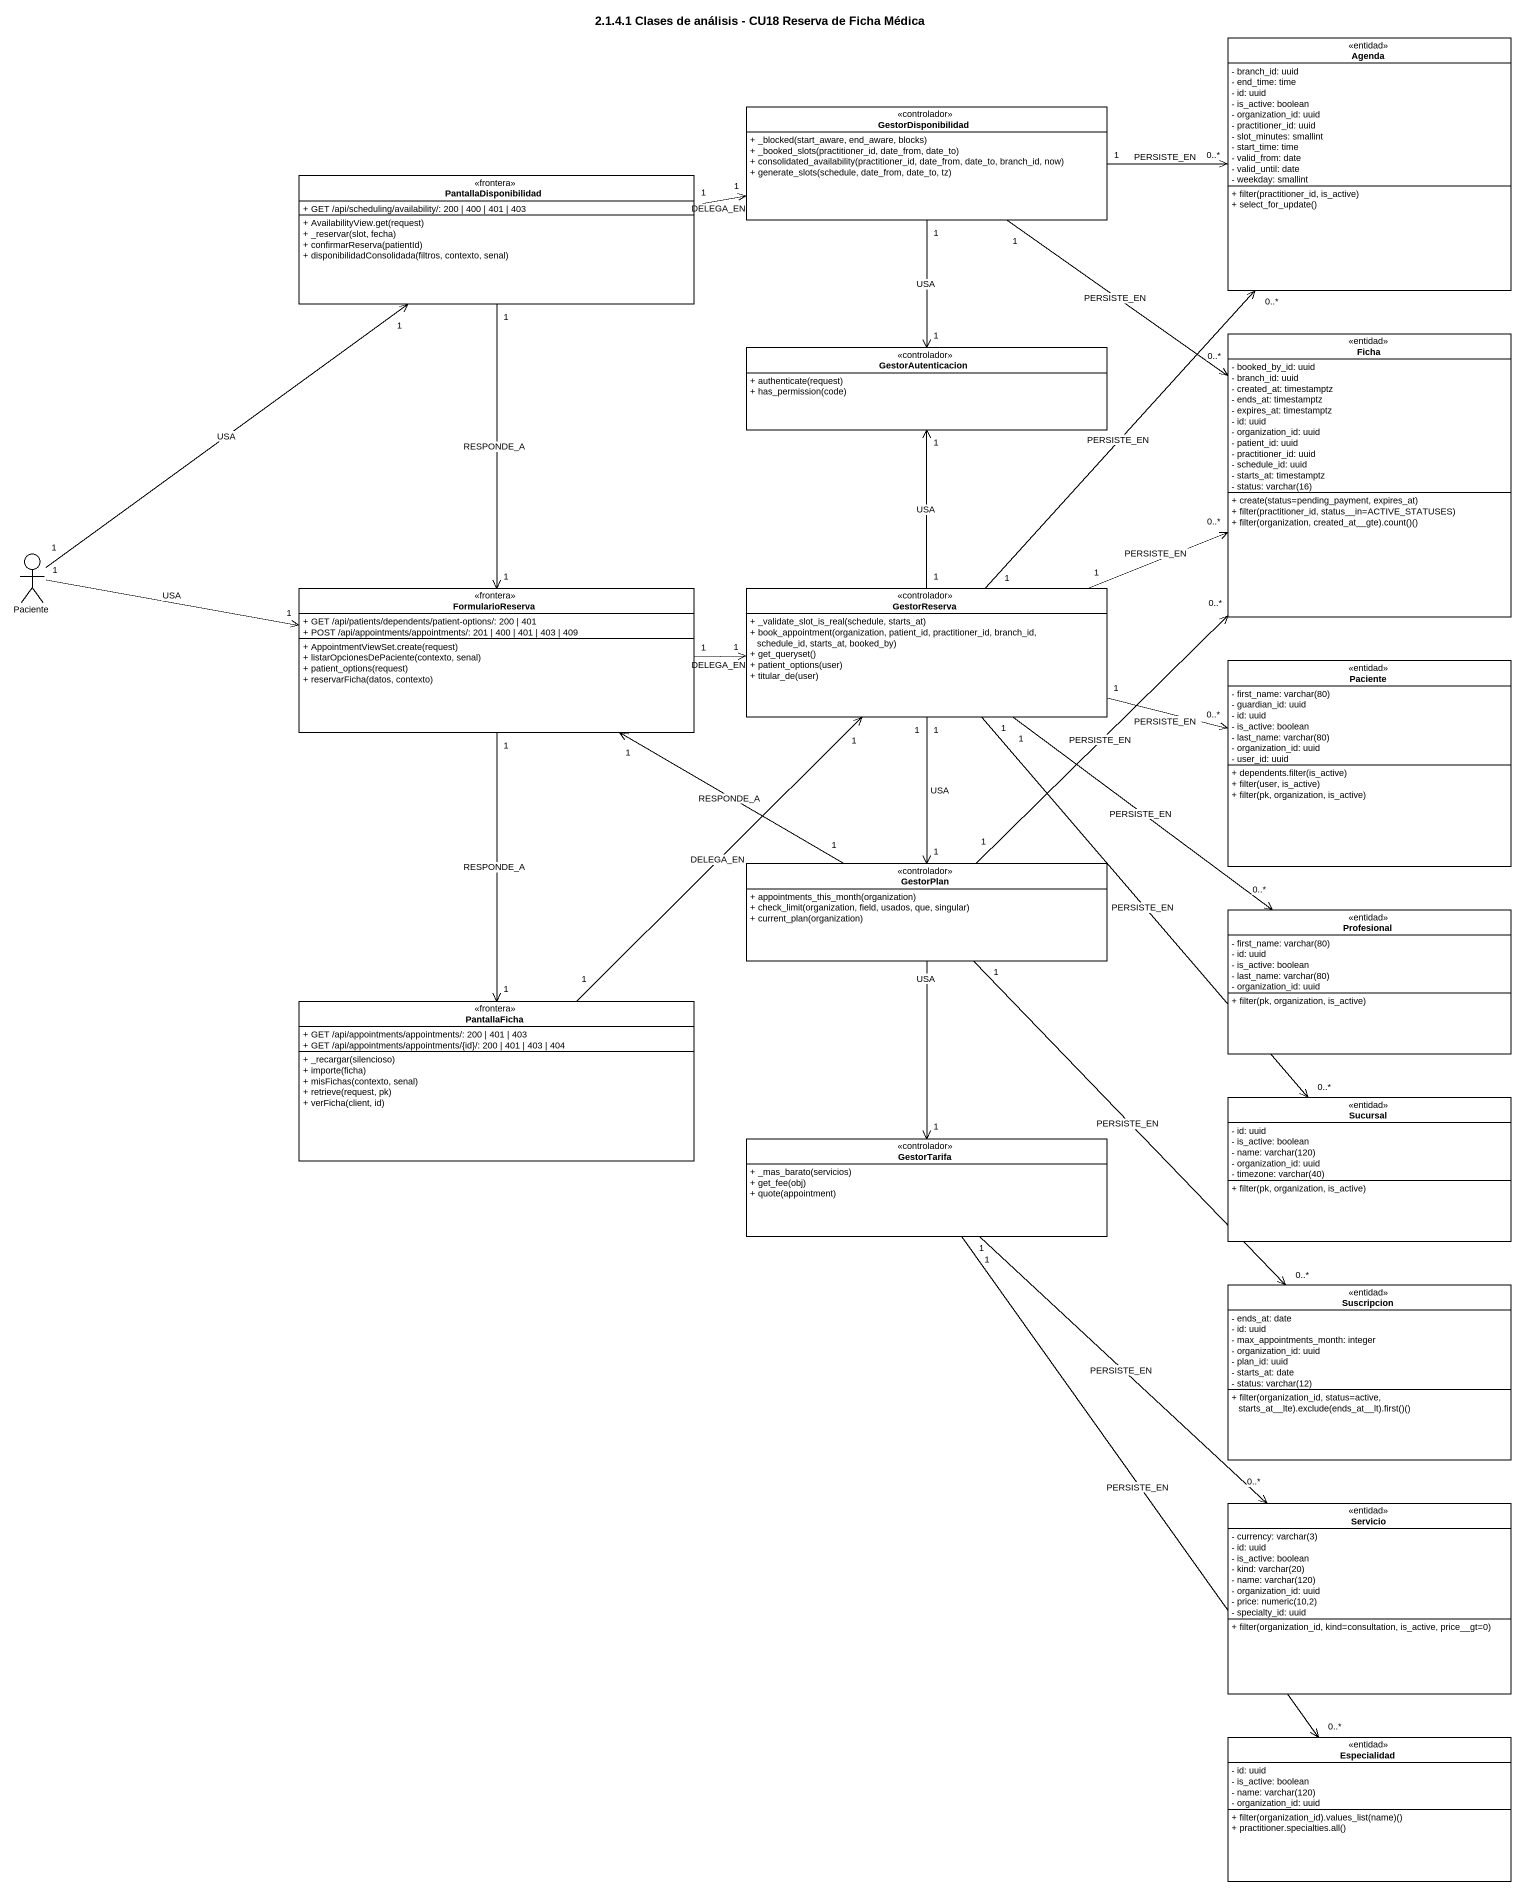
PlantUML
@startuml
title 2.1.4.1 Clases de análisis - CU18 Reserva de Ficha Médica
allowmixing
hide circle
hide empty members
skinparam classAttributeIconSize 0
class Agenda <<entidad>> {
  - branch_id: uuid
  - end_time: time
  - id: uuid
  - is_active: boolean
  - organization_id: uuid
  - practitioner_id: uuid
  - slot_minutes: smallint
  - start_time: time
  - valid_from: date
  - valid_until: date
  - weekday: smallint
  + filter(practitioner_id, is_active)
  + select_for_update()
}
class GestorDisponibilidad <<controlador>> {
  + _blocked(start_aware, end_aware, blocks)
  + _booked_slots(practitioner_id, date_from, date_to)
  + consolidated_availability(practitioner_id, date_from, date_to, branch_id, now)
  + generate_slots(schedule, date_from, date_to, tz)
}
class PantallaDisponibilidad <<frontera>> {
  + GET /api/scheduling/availability/: 200 | 400 | 401 | 403
  + AvailabilityView.get(request)
  + _reservar(slot, fecha)
  + confirmarReserva(patientId)
  + disponibilidadConsolidada(filtros, contexto, senal)
}
class Ficha <<entidad>> {
  - booked_by_id: uuid
  - branch_id: uuid
  - created_at: timestamptz
  - ends_at: timestamptz
  - expires_at: timestamptz
  - id: uuid
  - organization_id: uuid
  - patient_id: uuid
  - practitioner_id: uuid
  - schedule_id: uuid
  - starts_at: timestamptz
  {field} - status: varchar(16)
  + create(status=pending_payment, expires_at)
  + filter(practitioner_id, status__in=ACTIVE_STATUSES)
  + filter(organization, created_at__gte).count()()
}
class GestorAutenticacion <<controlador>> {
  + authenticate(request)
  + has_permission(code)
}
actor Paciente
class FormularioReserva <<frontera>> {
  + GET /api/patients/dependents/patient-options/: 200 | 401
  + POST /api/appointments/appointments/: 201 | 400 | 401 | 403 | 409
  + AppointmentViewSet.create(request)
  + listarOpcionesDePaciente(contexto, senal)
  + patient_options(request)
  + reservarFicha(datos, contexto)
}
class GestorReserva <<controlador>> {
  + _validate_slot_is_real(schedule, starts_at)
  + book_appointment(organization, patient_id, practitioner_id, branch_id, schedule_id, starts_at, booked_by)
  + get_queryset()
  + patient_options(user)
  + titular_de(user)
}
class "Paciente" as Paciente_2 <<entidad>> {
  {field} - first_name: varchar(80)
  - guardian_id: uuid
  - id: uuid
  - is_active: boolean
  {field} - last_name: varchar(80)
  - organization_id: uuid
  - user_id: uuid
  + dependents.filter(is_active)
  + filter(user, is_active)
  + filter(pk, organization, is_active)
}
class GestorPlan <<controlador>> {
  + appointments_this_month(organization)
  + check_limit(organization, field, usados, que, singular)
  + current_plan(organization)
}
class Profesional <<entidad>> {
  {field} - first_name: varchar(80)
  - id: uuid
  - is_active: boolean
  {field} - last_name: varchar(80)
  - organization_id: uuid
  + filter(pk, organization, is_active)
}
class PantallaFicha <<frontera>> {
  + GET /api/appointments/appointments/: 200 | 401 | 403
  + GET /api/appointments/appointments/{id}/: 200 | 401 | 403 | 404
  + _recargar(silencioso)
  + importe(ficha)
  + misFichas(contexto, senal)
  + retrieve(request, pk)
  + verFicha(client, id)
}
class Sucursal <<entidad>> {
  - id: uuid
  - is_active: boolean
  {field} - name: varchar(120)
  - organization_id: uuid
  {field} - timezone: varchar(40)
  + filter(pk, organization, is_active)
}
class GestorTarifa <<controlador>> {
  + _mas_barato(servicios)
  + get_fee(obj)
  + quote(appointment)
}
class Suscripcion <<entidad>> {
  - ends_at: date
  - id: uuid
  - max_appointments_month: integer
  - organization_id: uuid
  - plan_id: uuid
  - starts_at: date
  {field} - status: varchar(12)
  + filter(organization_id, status=active, starts_at~__lte).exclude(ends_at~__lt).first()()
}
class Servicio <<entidad>> {
  {field} - currency: varchar(3)
  - id: uuid
  - is_active: boolean
  {field} - kind: varchar(20)
  {field} - name: varchar(120)
  - organization_id: uuid
  {field} - price: numeric(10,2)
  - specialty_id: uuid
  + filter(organization_id, kind=consultation, is_active, price__gt=0)
}
class Especialidad <<entidad>> {
  - id: uuid
  - is_active: boolean
  {field} - name: varchar(120)
  - organization_id: uuid
  + filter(organization_id).values_list(name)()
  + practitioner.specialties.all()
}
GestorDisponibilidad "1" -right-> "0..*" Agenda : PERSISTE_EN
GestorDisponibilidad "1" --> "0..*" Ficha : PERSISTE_EN
GestorDisponibilidad "1" --> "1" GestorAutenticacion : USA
PantallaDisponibilidad "1" -right-> "1" GestorDisponibilidad : DELEGA_EN
PantallaDisponibilidad "1" --> "1" FormularioReserva : RESPONDE_A
Paciente "1" -up-> "1" PantallaDisponibilidad : USA
Paciente "1" -right-> "1" FormularioReserva : USA
FormularioReserva "1" -right-> "1" GestorReserva : DELEGA_EN
FormularioReserva "1" --> "1" PantallaFicha : RESPONDE_A
GestorReserva "1" -up-> "0..*" Agenda : PERSISTE_EN
GestorReserva "1" -right-> "0..*" Ficha : PERSISTE_EN
GestorReserva "1" -up-> "1" GestorAutenticacion : USA
GestorReserva "1" -right-> "0..*" Paciente_2 : PERSISTE_EN
GestorReserva "1" --> "1" GestorPlan : USA
GestorReserva "1" --> "0..*" Profesional : PERSISTE_EN
GestorReserva "1" --> "0..*" Sucursal : PERSISTE_EN
GestorReserva "1" --> "1" GestorTarifa : USA
GestorPlan "1" -up-> "0..*" Ficha : PERSISTE_EN
GestorPlan "1" -left-> "1" FormularioReserva : RESPONDE_A
GestorPlan "1" --> "0..*" Suscripcion : PERSISTE_EN
PantallaFicha "1" -up-> "1" GestorReserva : DELEGA_EN
GestorTarifa "1" --> "0..*" Servicio : PERSISTE_EN
GestorTarifa "1" --> "0..*" Especialidad : PERSISTE_EN
@enduml
